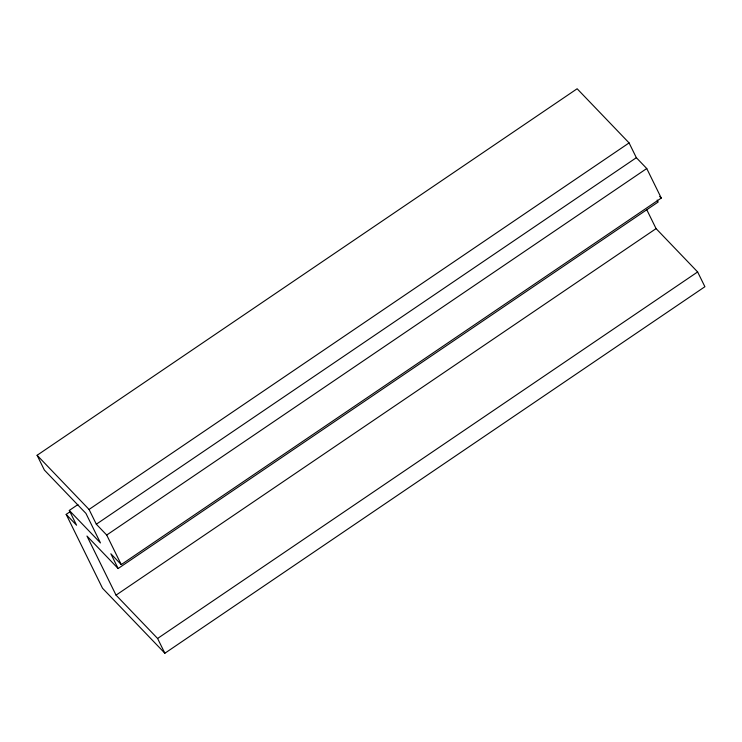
<?xml version="1.0" encoding="UTF-8"?>
<svg xmlns="http://www.w3.org/2000/svg" width="742" height="742" viewBox="0 0 742 742"><rect width="100%" height="100%" fill="white"/><g stroke="black" fill="none" stroke-linecap="round" stroke-linejoin="round"><path stroke-width="1.11" d="M77.929 504.579L69.303 510.44L100.467 542.931L85.924 513.381L44.372 470.057L37.1 455.282L577.137 88.762L629.086 142.918L636.348 157.694L646.746 168.527L661.28 198.068L121.243 564.588L110.855 553.764L118.126 568.53L658.163 202.01L657.189 200.043M646.885 209.958L656.076 228.619L697.628 271.943L704.9 286.718L164.863 653.238L102.526 588.248L66.177 514.382L70.017 511.776M37.1 455.282L89.049 509.439L629.086 142.918M89.049 509.439L96.321 524.214L636.348 157.694M96.321 524.214L106.709 535.047L646.746 168.527M118.126 568.53L86.962 536.039L116.04 595.14L656.076 228.619M116.04 595.14L157.592 638.463L697.628 271.943M659.684 196.407L661.28 198.068M66.177 514.382L76.565 525.215L69.303 510.44M106.709 535.047L121.243 564.588M157.592 638.463L164.863 653.238"/></g></svg>
